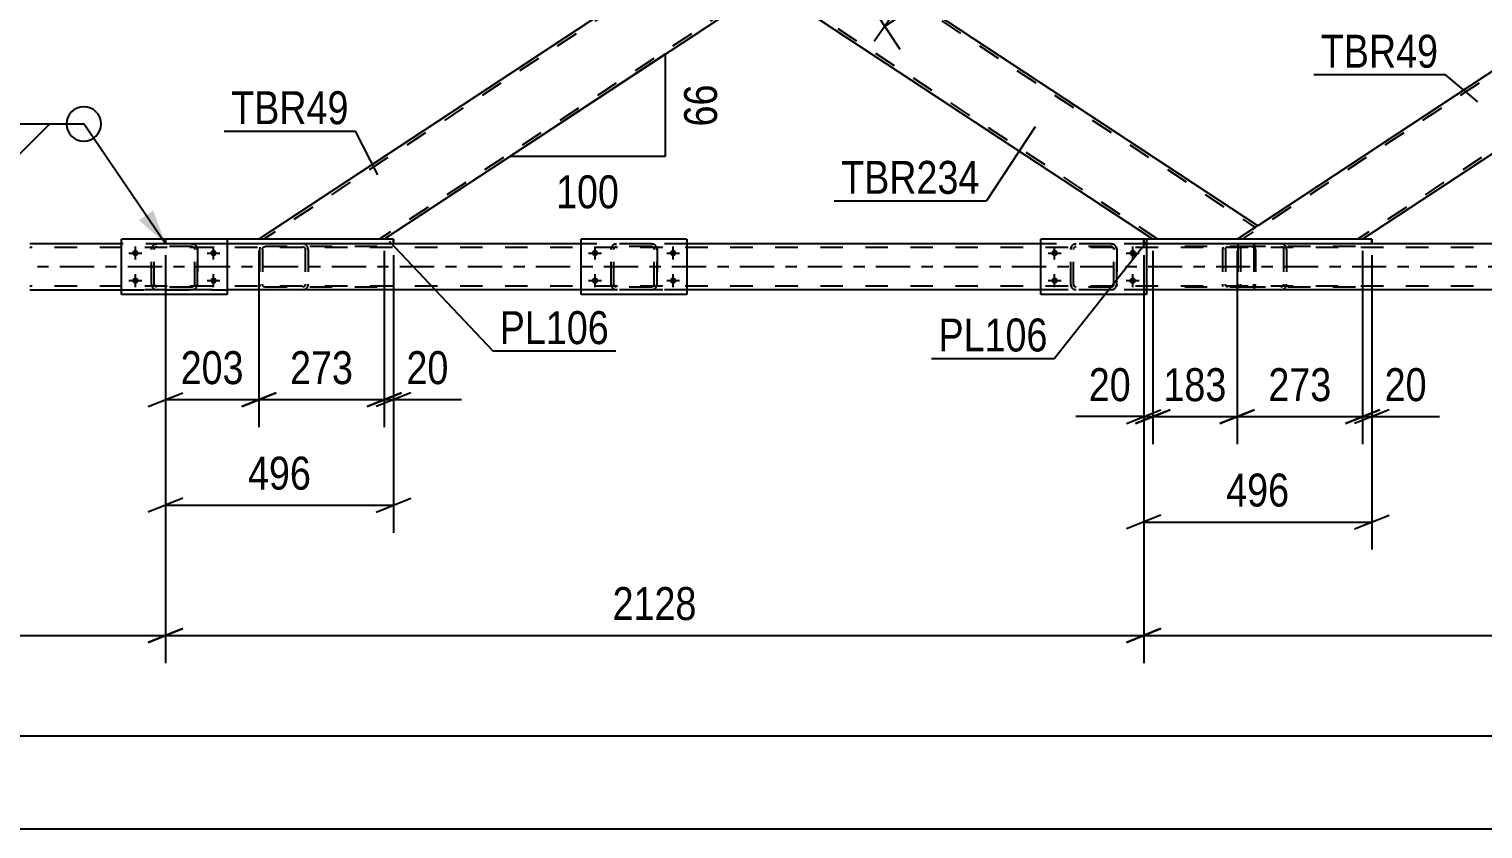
# Model space of a CAD drawing. Header units: millimetres. Extents: x -832 to 357, y -842 to -1.
# Drawn here: x -752.2 to -625.6, y -157.9 to -88.4 of the extents above; entities that cross this region are included whole.
import ezdxf

# ---------------------------------------------------------------- set-up
doc = ezdxf.new("R2010")
doc.units = ezdxf.units.MM
doc.linetypes.add('DXK_LINE_DOT2', pattern=[3.9198, 1.9599, -1.9599])
doc.linetypes.add('DXK_LINE_DOT3', pattern=[5.9187, 2.979, -0.9799, 0.9799, -0.9799])
doc.styles.add('Arial', font='ARIAL.TTF', dxfattribs={"height": 0.2})
doc.styles.add('Arial Narrow', font='ARIALN.TTF', dxfattribs={"height": 0.2})

# ---------------------------------------------------------------- blocks, each defined once
blk = doc.blocks.new('Part-570388851-11625 - 11607')
at = {"color": 7, "linetype": 'DXK_LINE_DOT2'}
for p, q in [((-570.31, -56.44), (-646.59, -106.64)), ((-560.26, -56.44), (-636.55, -106.64)), ((-559.83, -56.44), (-570.74, -56.44)), ((-559.83, -56.44), (-560.1, -56.62)), ((-602.67, -77.45), (-608.13, -81.04)), ((-597.21, -81.04), (-602.67, -84.63)), ((-647.03, -106.64), (-645.24, -105.46)), ((-636.11, -106.64), (-647.03, -106.64))]:
    blk.add_line(p, q, dxfattribs=at)
at = {"color": 2, "linetype": 'Continuous'}
for p, q in [((-570.74, -56.44), (-602.67, -77.45)), ((-560.1, -56.62), (-597.21, -81.04)), ((-608.13, -81.04), (-645.24, -105.46)), ((-602.67, -84.63), (-636.11, -106.64))]:
    blk.add_line(p, q, dxfattribs=at)
blk = doc.blocks.new('Bolt-570388851-11737 - 11607')
at = {"linetype": 'Continuous'}
for points in [[(-662.91, -107.56, -1), (-662.91, -108.12, -1)], [(-656.11, -107.56, -1), (-656.11, -108.12, -1)], [(-662.91, -109.96, -1), (-662.91, -110.52, -1)], [(-656.11, -109.96, -1), (-656.11, -110.52, -1)]]:
    blk.add_hatch(color=1, dxfattribs=at).paths.add_polyline_path(points)
at = {"color": 1, "linetype": 'Continuous'}
for p, q in [((-662.91, -108.4), (-662.91, -107.28)), ((-656.11, -108.4), (-656.11, -107.28)), ((-663.47, -107.84), (-662.35, -107.84)), ((-656.67, -107.84), (-655.55, -107.84)), ((-662.91, -110.8), (-662.91, -109.68)), ((-656.11, -110.8), (-656.11, -109.68)), ((-663.47, -110.24), (-662.35, -110.24)), ((-656.67, -110.24), (-655.55, -110.24))]:
    blk.add_line(p, q, dxfattribs=at)
blk = doc.blocks.new('Part-570388851-11609 - 11607')
at = {"color": 7, "linetype": 'DXK_LINE_DOT2'}
for p, q in [((-645.71, -107.04), (-653.37, -107.04)), ((-645.71, -107.28), (-653.37, -107.28)), ((-648.27, -107.39), (-648.3, -107.52)), ((-648.3, -107.52), (-648.3, -110.56)), ((-648.26, -107.34), (-648.27, -107.39)), ((-648.05, -107.52), (-648.03, -107.43)), ((-648.05, -107.52), (-648.05, -110.56)), ((-648.03, -107.43), (-647.98, -107.35)), ((-647.8, -107.04), (-647.99, -107.08)), ((-647.98, -107.35), (-647.89, -107.3)), ((-647.89, -107.3), (-647.8, -107.28)), ((-646.98, -107.04), (-646.98, -107.28)), ((-645.6, -107.08), (-645.71, -107.04)), ((-645.71, -107.28), (-645.66, -107.3)), ((-645.66, -107.3), (-645.61, -107.35)), ((-645.61, -107.35), (-645.58, -107.43)), ((-645.52, -107.18), (-645.6, -107.08)), ((-645.58, -107.43), (-645.57, -107.52)), ((-645.57, -107.52), (-645.57, -110.56)), ((-645.46, -107.34), (-645.52, -107.18)), ((-645.44, -107.52), (-645.46, -107.34)), ((-645.44, -107.52), (-645.44, -110.56)), ((-645.71, -110.8), (-653.37, -110.8)), ((-645.71, -111.04), (-653.37, -111.04)), ((-648.3, -110.56), (-648.29, -110.63)), ((-648.29, -110.63), (-648.26, -110.74)), ((-648.03, -110.65), (-648.05, -110.56)), ((-647.98, -110.73), (-648.03, -110.65)), ((-647.99, -111), (-647.8, -111.04)), ((-647.89, -110.78), (-647.98, -110.73)), ((-647.8, -110.8), (-647.89, -110.78)), ((-646.98, -111.04), (-646.98, -110.8)), ((-645.66, -110.78), (-645.71, -110.8)), ((-645.71, -111.04), (-645.6, -111)), ((-645.61, -110.73), (-645.66, -110.78)), ((-645.61, -110.73), (-645.6, -110.7)), ((-645.6, -110.7), (-645.58, -110.65)), ((-645.6, -111), (-645.52, -110.9)), ((-645.58, -110.65), (-645.57, -110.56)), ((-645.52, -110.9), (-645.46, -110.74)), ((-645.46, -110.74), (-645.44, -110.56))]:
    blk.add_line(p, q, dxfattribs=at)
blk = doc.blocks.new('Bolt-570388851-11741 - 11607')
at = {"linetype": 'Continuous'}
for points in [[(-742.91, -107.56, -1), (-742.91, -108.12, -1)], [(-736.11, -107.56, -1), (-736.11, -108.12, -1)], [(-742.91, -109.96, -1), (-742.91, -110.52, -1)], [(-736.11, -109.96, -1), (-736.11, -110.52, -1)]]:
    blk.add_hatch(color=1, dxfattribs=at).paths.add_polyline_path(points)
at = {"color": 1, "linetype": 'Continuous'}
for p, q in [((-742.91, -108.4), (-742.91, -107.28)), ((-736.11, -108.4), (-736.11, -107.28)), ((-743.47, -107.84), (-742.35, -107.84)), ((-736.67, -107.84), (-735.55, -107.84)), ((-742.91, -110.8), (-742.91, -109.68)), ((-736.11, -110.8), (-736.11, -109.68)), ((-743.47, -110.24), (-742.35, -110.24)), ((-736.67, -110.24), (-735.55, -110.24))]:
    blk.add_line(p, q, dxfattribs=at)
blk = doc.blocks.new('Bolt-570388851-11746 - 11607')
at = {"linetype": 'Continuous'}
for points in [[(-702.91, -107.56, -1), (-702.91, -108.12, -1)], [(-696.11, -107.56, -1), (-696.11, -108.12, -1)], [(-702.91, -109.96, -1), (-702.91, -110.52, -1)], [(-696.11, -109.96, -1), (-696.11, -110.52, -1)]]:
    blk.add_hatch(color=1, dxfattribs=at).paths.add_polyline_path(points)
at = {"color": 1, "linetype": 'Continuous'}
for p, q in [((-702.91, -108.4), (-702.91, -107.28)), ((-696.11, -108.4), (-696.11, -107.28)), ((-703.47, -107.84), (-702.35, -107.84)), ((-696.67, -107.84), (-695.55, -107.84)), ((-702.91, -110.8), (-702.91, -109.68)), ((-696.11, -110.8), (-696.11, -109.68)), ((-703.47, -110.24), (-702.35, -110.24)), ((-696.67, -110.24), (-695.55, -110.24))]:
    blk.add_line(p, q, dxfattribs=at)
blk = doc.blocks.new('Part-570388851-11815 - 11607')
at = {"color": 7, "linetype": 'DXK_LINE_DOT2'}
for p, q in [((-701.51, -107.52), (-701.47, -107.34)), ((-701.47, -107.34), (-701.51, -107.52)), ((-701.51, -110.56), (-701.51, -107.52)), ((-701.51, -107.52), (-701.51, -107.52)), ((-701.51, -110.56), (-701.51, -107.52)), ((-701.27, -107.52), (-701.25, -107.43)), ((-701.27, -107.52), (-701.25, -107.43)), ((-701.27, -110.56), (-701.27, -107.52)), ((-701.27, -107.52), (-701.27, -107.52)), ((-701.27, -110.56), (-701.27, -107.52)), ((-701.25, -107.43), (-701.2, -107.35)), ((-701.22, -107.08), (-701.03, -107.04)), ((-701.03, -107.04), (-701.22, -107.08)), ((-701.12, -107.3), (-701.2, -107.35)), ((-701.03, -107.28), (-701.12, -107.3)), ((-697.99, -107.04), (-701.03, -107.04)), ((-697.99, -107.28), (-701.03, -107.28)), ((-697.99, -107.04), (-697.81, -107.08)), ((-697.81, -107.08), (-697.99, -107.04)), ((-697.9, -107.3), (-697.99, -107.28)), ((-697.82, -107.35), (-697.9, -107.3)), ((-697.82, -107.35), (-697.77, -107.43)), ((-697.77, -107.43), (-697.82, -107.35)), ((-697.77, -107.43), (-697.75, -107.52)), ((-697.75, -107.52), (-697.77, -107.43)), ((-697.75, -110.56), (-697.75, -107.52)), ((-697.75, -107.52), (-697.75, -107.52)), ((-697.75, -110.56), (-697.75, -107.52)), ((-697.55, -107.34), (-697.51, -107.52)), ((-697.51, -107.52), (-697.55, -107.34)), ((-697.51, -110.56), (-697.51, -107.52)), ((-697.51, -107.52), (-697.51, -107.52)), ((-697.51, -107.52), (-697.51, -110.56)), ((-701.51, -110.56), (-701.51, -110.56)), ((-701.47, -110.74), (-701.51, -110.56)), ((-701.51, -110.56), (-701.47, -110.74)), ((-701.27, -110.56), (-701.27, -110.56)), ((-701.25, -110.65), (-701.27, -110.56)), ((-701.27, -110.56), (-701.25, -110.65)), ((-701.2, -110.73), (-701.25, -110.65)), ((-701.25, -110.65), (-701.2, -110.73)), ((-701.03, -111.04), (-701.22, -111)), ((-701.22, -111), (-701.03, -111.04)), ((-701.12, -110.78), (-701.2, -110.73)), ((-701.03, -110.8), (-701.12, -110.78)), ((-697.99, -110.8), (-701.03, -110.8)), ((-697.99, -111.04), (-701.03, -111.04)), ((-697.9, -110.78), (-697.99, -110.8)), ((-697.81, -111), (-697.99, -111.04)), ((-697.99, -111.04), (-697.81, -111)), ((-697.82, -110.73), (-697.9, -110.78)), ((-697.77, -110.65), (-697.82, -110.73)), ((-697.77, -110.65), (-697.75, -110.56)), ((-697.77, -110.65), (-697.75, -110.56)), ((-697.75, -110.56), (-697.75, -110.56)), ((-697.51, -110.56), (-697.55, -110.74)), ((-697.55, -110.74), (-697.51, -110.56)), ((-697.51, -110.56), (-697.51, -110.56))]:
    blk.add_line(p, q, dxfattribs=at)
at = {"color": 7, "linetype": 'DXK_LINE_DOT3'}
blk.add_line((-699.51, -109.04), (-699.51, -109.04), dxfattribs=at)
at = {"color": 7, "linetype": 'DXK_LINE_DOT2'}
for centre, start, end in [((-701.03, -107.52), 112.5, 157.5), ((-701.03, -107.52), 112.5, 157.5), ((-697.99, -107.52), 22.5, 67.5), ((-697.99, -107.52), 22.5, 67.5), ((-701.03, -110.56), 202.5, 247.5), ((-701.03, -110.56), 202.5, 247.5), ((-697.99, -110.56), 292.5, 337.5), ((-697.99, -110.56), 292.5, 337.5)]:
    blk.add_arc(centre, 0.48, start, end, dxfattribs=at)
blk = doc.blocks.new('Part-570388851-11798 - 11607')
at = {"color": 2, "linetype": 'Continuous'}
for p, q in [((-734.91, -106.64), (-744.11, -106.64)), ((-744.11, -111.44), (-744.11, -106.64)), ((-734.91, -106.64), (-734.91, -111.44)), ((-734.91, -111.44), (-744.11, -111.44))]:
    blk.add_line(p, q, dxfattribs=at)
blk = doc.blocks.new('Part-570388851-11799 - 11607')
at = {"color": 7, "linetype": 'DXK_LINE_DOT2'}
for p, q in [((-741.51, -107.52), (-741.47, -107.34)), ((-741.47, -107.34), (-741.51, -107.52)), ((-741.51, -110.56), (-741.51, -107.52)), ((-741.51, -107.52), (-741.51, -107.52)), ((-741.51, -110.56), (-741.51, -107.52)), ((-741.27, -107.52), (-741.25, -107.43)), ((-741.27, -107.52), (-741.25, -107.43)), ((-741.27, -110.56), (-741.27, -107.52)), ((-741.27, -107.52), (-741.27, -107.52)), ((-741.27, -110.56), (-741.27, -107.52)), ((-741.25, -107.43), (-741.2, -107.35)), ((-741.22, -107.08), (-741.03, -107.04)), ((-741.03, -107.04), (-741.22, -107.08)), ((-741.12, -107.3), (-741.2, -107.35)), ((-741.03, -107.28), (-741.12, -107.3)), ((-737.99, -107.04), (-741.03, -107.04)), ((-737.99, -107.28), (-741.03, -107.28)), ((-737.99, -107.04), (-737.81, -107.08)), ((-737.81, -107.08), (-737.99, -107.04)), ((-737.9, -107.3), (-737.99, -107.28)), ((-737.82, -107.35), (-737.9, -107.3)), ((-737.82, -107.35), (-737.77, -107.43)), ((-737.77, -107.43), (-737.82, -107.35)), ((-737.77, -107.43), (-737.75, -107.52)), ((-737.75, -107.52), (-737.77, -107.43)), ((-737.75, -110.56), (-737.75, -107.52)), ((-737.75, -107.52), (-737.75, -107.52)), ((-737.75, -110.56), (-737.75, -107.52)), ((-737.55, -107.34), (-737.51, -107.52)), ((-737.51, -107.52), (-737.55, -107.34)), ((-737.51, -110.56), (-737.51, -107.52)), ((-737.51, -107.52), (-737.51, -107.52)), ((-737.51, -107.52), (-737.51, -110.56)), ((-741.51, -110.56), (-741.51, -110.56)), ((-741.47, -110.74), (-741.51, -110.56)), ((-741.51, -110.56), (-741.47, -110.74)), ((-741.27, -110.56), (-741.27, -110.56)), ((-741.25, -110.65), (-741.27, -110.56)), ((-741.27, -110.56), (-741.25, -110.65)), ((-741.2, -110.73), (-741.25, -110.65)), ((-741.25, -110.65), (-741.2, -110.73)), ((-741.03, -111.04), (-741.22, -111)), ((-741.22, -111), (-741.03, -111.04)), ((-741.12, -110.78), (-741.2, -110.73)), ((-741.03, -110.8), (-741.12, -110.78)), ((-737.99, -110.8), (-741.03, -110.8)), ((-737.99, -111.04), (-741.03, -111.04)), ((-737.9, -110.78), (-737.99, -110.8)), ((-737.81, -111), (-737.99, -111.04)), ((-737.99, -111.04), (-737.81, -111)), ((-737.82, -110.73), (-737.9, -110.78)), ((-737.77, -110.65), (-737.82, -110.73)), ((-737.77, -110.65), (-737.75, -110.56)), ((-737.77, -110.65), (-737.75, -110.56)), ((-737.75, -110.56), (-737.75, -110.56)), ((-737.51, -110.56), (-737.55, -110.74)), ((-737.55, -110.74), (-737.51, -110.56)), ((-737.51, -110.56), (-737.51, -110.56))]:
    blk.add_line(p, q, dxfattribs=at)
at = {"color": 7, "linetype": 'DXK_LINE_DOT3'}
blk.add_line((-739.51, -109.04), (-739.51, -109.04), dxfattribs=at)
at = {"color": 7, "linetype": 'DXK_LINE_DOT2'}
for centre, start, end in [((-741.03, -107.52), 112.5, 157.5), ((-741.03, -107.52), 112.5, 157.5), ((-737.99, -107.52), 22.5, 67.5), ((-737.99, -107.52), 22.5, 67.5), ((-741.03, -110.56), 202.5, 247.5), ((-741.03, -110.56), 202.5, 247.5), ((-737.99, -110.56), 292.5, 337.5), ((-737.99, -110.56), 292.5, 337.5)]:
    blk.add_arc(centre, 0.48, start, end, dxfattribs=at)
blk = doc.blocks.new('Part-570388851-11814 - 11607')
at = {"color": 2, "linetype": 'Continuous'}
for p, q in [((-694.91, -106.64), (-704.11, -106.64)), ((-704.11, -111.44), (-704.11, -106.64)), ((-694.91, -106.64), (-694.91, -111.44)), ((-694.91, -111.44), (-704.11, -111.44))]:
    blk.add_line(p, q, dxfattribs=at)
blk = doc.blocks.new('Part-570388851-11817 - 11607')
at = {"color": 2, "linetype": 'Continuous'}
for p, q in [((-654.91, -106.64), (-664.11, -106.64)), ((-664.11, -111.44), (-664.11, -106.64)), ((-654.91, -106.64), (-654.91, -111.44)), ((-654.91, -111.44), (-664.11, -111.44))]:
    blk.add_line(p, q, dxfattribs=at)
blk = doc.blocks.new('Part-570388851-11836 - 11607')
at = {"color": 7, "linetype": 'DXK_LINE_DOT2'}
for p, q in [((-661.51, -107.52), (-661.47, -107.34)), ((-661.47, -107.34), (-661.51, -107.52)), ((-661.51, -110.56), (-661.51, -107.52)), ((-661.51, -107.52), (-661.51, -107.52)), ((-661.51, -110.56), (-661.51, -107.52)), ((-661.27, -107.52), (-661.25, -107.43)), ((-661.27, -107.52), (-661.25, -107.43)), ((-661.27, -110.56), (-661.27, -107.52)), ((-661.27, -107.52), (-661.27, -107.52)), ((-661.27, -110.56), (-661.27, -107.52)), ((-661.25, -107.43), (-661.2, -107.35)), ((-661.22, -107.08), (-661.03, -107.04)), ((-661.03, -107.04), (-661.22, -107.08)), ((-661.12, -107.3), (-661.2, -107.35)), ((-661.03, -107.28), (-661.12, -107.3)), ((-657.99, -107.04), (-661.03, -107.04)), ((-657.99, -107.28), (-661.03, -107.28)), ((-657.99, -107.04), (-657.81, -107.08)), ((-657.81, -107.08), (-657.99, -107.04)), ((-657.9, -107.3), (-657.99, -107.28)), ((-657.82, -107.35), (-657.9, -107.3)), ((-657.82, -107.35), (-657.77, -107.43)), ((-657.77, -107.43), (-657.82, -107.35)), ((-657.77, -107.43), (-657.75, -107.52)), ((-657.75, -107.52), (-657.77, -107.43)), ((-657.75, -110.56), (-657.75, -107.52)), ((-657.75, -107.52), (-657.75, -107.52)), ((-657.75, -110.56), (-657.75, -107.52)), ((-657.55, -107.34), (-657.51, -107.52)), ((-657.51, -107.52), (-657.55, -107.34)), ((-657.51, -110.56), (-657.51, -107.52)), ((-657.51, -107.52), (-657.51, -107.52)), ((-657.51, -107.52), (-657.51, -110.56)), ((-661.51, -110.56), (-661.51, -110.56)), ((-661.47, -110.74), (-661.51, -110.56)), ((-661.51, -110.56), (-661.47, -110.74)), ((-661.27, -110.56), (-661.27, -110.56)), ((-661.25, -110.65), (-661.27, -110.56)), ((-661.27, -110.56), (-661.25, -110.65)), ((-661.2, -110.73), (-661.25, -110.65)), ((-661.25, -110.65), (-661.2, -110.73)), ((-661.03, -111.04), (-661.22, -111)), ((-661.22, -111), (-661.03, -111.04)), ((-661.12, -110.78), (-661.2, -110.73)), ((-661.03, -110.8), (-661.12, -110.78)), ((-657.99, -110.8), (-661.03, -110.8)), ((-657.99, -111.04), (-661.03, -111.04)), ((-657.9, -110.78), (-657.99, -110.8)), ((-657.81, -111), (-657.99, -111.04)), ((-657.99, -111.04), (-657.81, -111)), ((-657.82, -110.73), (-657.9, -110.78)), ((-657.77, -110.65), (-657.82, -110.73)), ((-657.77, -110.65), (-657.75, -110.56)), ((-657.77, -110.65), (-657.75, -110.56)), ((-657.75, -110.56), (-657.75, -110.56)), ((-657.51, -110.56), (-657.55, -110.74)), ((-657.55, -110.74), (-657.51, -110.56)), ((-657.51, -110.56), (-657.51, -110.56))]:
    blk.add_line(p, q, dxfattribs=at)
at = {"color": 7, "linetype": 'DXK_LINE_DOT3'}
blk.add_line((-659.51, -109.04), (-659.51, -109.04), dxfattribs=at)
at = {"color": 7, "linetype": 'DXK_LINE_DOT2'}
for centre, start, end in [((-661.03, -107.52), 112.5, 157.5), ((-661.03, -107.52), 112.5, 157.5), ((-657.99, -107.52), 22.5, 67.5), ((-657.99, -107.52), 22.5, 67.5), ((-661.03, -110.56), 202.5, 247.5), ((-661.03, -110.56), 202.5, 247.5), ((-657.99, -110.56), 292.5, 337.5), ((-657.99, -110.56), 292.5, 337.5)]:
    blk.add_arc(centre, 0.48, start, end, dxfattribs=at)
blk = doc.blocks.new('Part-570388851-12044 - 11607')
at = {"color": 7, "linetype": 'DXK_LINE_DOT2'}
for p, q in [((-740.29, -107.04), (-740.29, -106.64)), ((-740.29, -106.64), (-740.29, -106.64)), ((-740.29, -106.64), (-740.29, -107.04)), ((-734.91, -106.64), (-740.29, -106.64)), ((-740.29, -107.04), (-740.29, -107.04)), ((-734.91, -107.04), (-740.29, -107.04)), ((-720.45, -106.64), (-720.45, -106.64)), ((-720.45, -106.64), (-720.45, -107.04)), ((-720.45, -107.04), (-720.45, -107.04))]:
    blk.add_line(p, q, dxfattribs=at)
at = {"color": 2, "linetype": 'Continuous'}
for p, q in [((-720.45, -106.64), (-734.91, -106.64)), ((-720.45, -107.04), (-734.91, -107.04)), ((-720.45, -107.04), (-720.45, -106.64))]:
    blk.add_line(p, q, dxfattribs=at)
blk = doc.blocks.new('Part-570388851-11920 - 11607')
at = {"color": 2, "linetype": 'Continuous'}
for p, q in [((-682.35, -81.04), (-687.8, -84.63)), ((-645.24, -105.46), (-682.35, -81.04)), ((-654.36, -106.64), (-687.8, -84.63)), ((-645.27, -105.48), (-647.03, -106.64)), ((-645.24, -105.46), (-645.27, -105.48))]:
    blk.add_line(p, q, dxfattribs=at)
at = {"color": 7, "linetype": 'DXK_LINE_DOT2'}
for p, q in [((-682.56, -81.19), (-645.45, -105.61)), ((-687.58, -84.49), (-687.57, -84.48)), ((-653.92, -106.64), (-687.58, -84.49)), ((-645.45, -105.61), (-645.67, -105.75)), ((-645.24, -105.46), (-645.24, -105.46)), ((-647.03, -106.64), (-654.36, -106.64))]:
    blk.add_line(p, q, dxfattribs=at)
blk = doc.blocks.new('Part-570388851-11925 - 11607')
at = {"color": 7, "linetype": 'DXK_LINE_DOT2'}
for p, q in [((-655.44, -56.44), (-731.73, -106.64)), ((-645.4, -56.44), (-721.68, -106.64)), ((-644.96, -56.44), (-655.88, -56.44)), ((-644.96, -56.44), (-645.24, -56.62)), ((-687.8, -77.45), (-693.26, -81.04)), ((-682.35, -81.04), (-687.8, -84.63)), ((-721.25, -106.64), (-732.16, -106.64))]:
    blk.add_line(p, q, dxfattribs=at)
at = {"color": 2, "linetype": 'Continuous'}
for p, q in [((-655.88, -56.44), (-687.8, -77.45)), ((-645.24, -56.62), (-682.35, -81.04)), ((-693.26, -81.04), (-732.16, -106.64)), ((-687.8, -84.63), (-721.25, -106.64))]:
    blk.add_line(p, q, dxfattribs=at)
blk = doc.blocks.new('Part-570388851-11982 - 11607')
at = {"color": 7, "linetype": 'DXK_LINE_DOT2'}
for p, q in [((-646.95, -107.39), (-646.98, -107.52)), ((-646.98, -107.52), (-646.98, -110.56)), ((-646.94, -107.34), (-646.95, -107.39)), ((-646.73, -107.52), (-646.71, -107.43)), ((-646.73, -107.52), (-646.73, -110.56)), ((-646.71, -107.43), (-646.65, -107.35)), ((-646.47, -107.04), (-646.67, -107.08)), ((-646.65, -107.35), (-646.57, -107.3)), ((-646.57, -107.3), (-646.47, -107.28)), ((-636.73, -107.04), (-646.47, -107.04)), ((-636.73, -107.28), (-646.47, -107.28)), ((-643.04, -107.08), (-643.24, -107.04)), ((-643.24, -107.28), (-643.14, -107.3)), ((-643.14, -107.3), (-643.06, -107.35)), ((-643.06, -107.35), (-643, -107.43)), ((-643, -107.43), (-642.98, -107.52)), ((-642.98, -107.52), (-642.98, -110.56)), ((-642.76, -107.39), (-642.77, -107.34)), ((-642.73, -107.52), (-642.76, -107.39)), ((-642.73, -107.52), (-642.73, -110.56)), ((-646.98, -110.56), (-646.97, -110.63)), ((-646.97, -110.63), (-646.94, -110.74)), ((-646.71, -110.65), (-646.73, -110.56)), ((-646.65, -110.73), (-646.71, -110.65)), ((-646.67, -111), (-646.47, -111.04)), ((-646.57, -110.78), (-646.65, -110.73)), ((-646.47, -110.8), (-646.57, -110.78)), ((-636.73, -110.8), (-646.47, -110.8)), ((-636.73, -111.04), (-646.47, -111.04)), ((-643.14, -110.78), (-643.24, -110.8)), ((-643.24, -111.04), (-643.04, -111)), ((-643.06, -110.73), (-643.14, -110.78)), ((-643, -110.65), (-643.06, -110.73)), ((-642.98, -110.56), (-643, -110.65)), ((-642.77, -110.74), (-642.74, -110.63)), ((-642.74, -110.63), (-642.73, -110.56))]:
    blk.add_line(p, q, dxfattribs=at)
for centre, start, end in [((-643.22, -107.54), 24.32, 69.2417), ((-643.22, -110.54), 290.7583, 335.68)]:
    blk.add_arc(centre, 0.496, start, end, dxfattribs=at)
blk = doc.blocks.new('Part-570388851-11983 - 11607')
at = {"color": 7, "linetype": 'DXK_LINE_DOT2'}
for p, q in [((-732.09, -107.39), (-732.12, -107.52)), ((-732.12, -107.52), (-732.12, -110.56)), ((-732.08, -107.34), (-732.09, -107.39)), ((-731.86, -107.52), (-731.84, -107.43)), ((-731.86, -107.52), (-731.86, -110.56)), ((-731.84, -107.43), (-731.79, -107.35)), ((-731.61, -107.04), (-731.8, -107.08)), ((-731.79, -107.35), (-731.7, -107.3)), ((-731.7, -107.3), (-731.61, -107.28)), ((-721.86, -107.04), (-731.61, -107.04)), ((-721.86, -107.28), (-731.61, -107.28)), ((-728.18, -107.08), (-728.37, -107.04)), ((-728.37, -107.28), (-728.27, -107.3)), ((-728.27, -107.3), (-728.19, -107.35)), ((-728.19, -107.35), (-728.14, -107.43)), ((-728.14, -107.43), (-728.12, -107.52)), ((-728.12, -107.52), (-728.12, -110.56)), ((-727.89, -107.39), (-727.9, -107.34)), ((-727.86, -107.52), (-727.89, -107.39)), ((-727.86, -107.52), (-727.86, -110.56)), ((-732.12, -110.56), (-732.1, -110.63)), ((-732.1, -110.63), (-732.08, -110.74)), ((-731.84, -110.65), (-731.86, -110.56)), ((-731.79, -110.73), (-731.84, -110.65)), ((-731.8, -111), (-731.61, -111.04)), ((-731.7, -110.78), (-731.79, -110.73)), ((-731.61, -110.8), (-731.7, -110.78)), ((-721.86, -110.8), (-731.61, -110.8)), ((-721.86, -111.04), (-731.61, -111.04)), ((-728.27, -110.78), (-728.37, -110.8)), ((-728.37, -111.04), (-728.18, -111)), ((-728.19, -110.73), (-728.27, -110.78)), ((-728.14, -110.65), (-728.19, -110.73)), ((-728.12, -110.56), (-728.14, -110.65)), ((-727.9, -110.74), (-727.88, -110.63)), ((-727.88, -110.63), (-727.86, -110.56))]:
    blk.add_line(p, q, dxfattribs=at)
for centre, start, end in [((-728.35, -107.54), 24.32, 69.2417), ((-728.35, -110.54), 290.7583, 335.68)]:
    blk.add_arc(centre, 0.496, start, end, dxfattribs=at)
blk = doc.blocks.new('Part-570388851-12063 - 11607')
at = {"color": 7, "linetype": 'DXK_LINE_DOT2'}
for p, q in [((-655.16, -107.04), (-655.16, -106.64)), ((-655.16, -106.64), (-655.16, -106.64)), ((-655.16, -106.64), (-655.16, -107.04)), ((-654.91, -106.64), (-655.16, -106.64)), ((-655.16, -107.04), (-655.16, -107.04)), ((-654.91, -107.04), (-655.16, -107.04)), ((-635.31, -106.64), (-635.31, -106.64)), ((-635.31, -106.64), (-635.31, -107.04)), ((-635.31, -107.04), (-635.31, -107.04))]:
    blk.add_line(p, q, dxfattribs=at)
at = {"color": 2, "linetype": 'Continuous'}
for p, q in [((-635.31, -106.64), (-654.91, -106.64)), ((-635.31, -107.04), (-654.91, -107.04)), ((-635.31, -107.04), (-635.31, -106.64))]:
    blk.add_line(p, q, dxfattribs=at)
blk = doc.blocks.new('Part-570388851-12150 - 11607')
at = {"color": 2, "linetype": 'Continuous'}
for p, q in [((-744.11, -107.04), (-752.11, -107.04)), ((-704.11, -107.04), (-720.45, -107.04)), ((-664.11, -107.04), (-694.91, -107.04)), ((-624.11, -107.04), (-635.31, -107.04)), ((-752.11, -111.04), (-744.11, -111.04)), ((-704.11, -111.04), (-734.91, -111.04)), ((-664.11, -111.04), (-694.91, -111.04)), ((-624.11, -111.04), (-654.91, -111.04))]:
    blk.add_line(p, q, dxfattribs=at)
at = {"color": 7, "linetype": 'DXK_LINE_DOT2'}
for p, q in [((-77.69, -107.36), (-752.11, -107.36)), ((-720.45, -107.04), (-744.11, -107.04)), ((-694.91, -107.04), (-704.11, -107.04)), ((-635.31, -107.04), (-664.11, -107.04)), ((-77.69, -110.72), (-752.11, -110.72)), ((-77.69, -111.04), (-744.11, -111.04)), ((-744.11, -111.04), (-734.91, -111.04)), ((-694.91, -111.04), (-704.11, -111.04)), ((-654.91, -111.04), (-664.11, -111.04))]:
    blk.add_line(p, q, dxfattribs=at)
at = {"color": 7, "linetype": 'DXK_LINE_DOT3'}
blk.add_line((-77.69, -109.04), (-752.11, -109.04), dxfattribs=at)
blk = doc.blocks.new('StraightDimension-570388851-12698 - 11607')
at = {"color": 7, "linetype": 'Continuous'}
for p, q in [((-655.16, -108.04), (-655.16, -124.47)), ((-654.36, -107.64), (-654.36, -124.47)), ((-655.16, -122.07), (-661.06, -122.07)), ((-655.16, -122.07), (-661.06, -122.07)), ((-656.66, -122.67), (-653.66, -121.47)), ((-652.86, -121.47), (-655.86, -122.67)), ((-655.16, -122.07), (-654.36, -122.07))]:
    blk.add_line(p, q, dxfattribs=at)
at = {"color": 0}
blk.add_wipeout([(-655.68, -121.32), (-655.68, -117.12), (-660.54, -117.12), (-660.54, -121.32)], dxfattribs=at)
at = {"color": 3, "style": 'Arial Narrow'}
blk.add_text('20', height=2.863, dxfattribs=at).set_placement((-659.94, -120.72))
blk = doc.blocks.new('StraightDimension-570388851-12690 - 11607')
at = {"color": 7, "linetype": 'Continuous'}
for p, q in [((-654.36, -107.64), (-654.36, -124.47)), ((-647.03, -107.64), (-647.03, -124.47)), ((-655.86, -122.67), (-652.86, -121.47)), ((-654.36, -122.07), (-647.03, -122.07)), ((-645.53, -121.47), (-648.53, -122.67))]:
    blk.add_line(p, q, dxfattribs=at)
at = {"color": 0}
blk.add_wipeout([(-647.35, -121.32), (-647.35, -117.12), (-654.04, -117.12), (-654.04, -121.32)], dxfattribs=at)
at = {"color": 3, "style": 'Arial Narrow'}
blk.add_text('183', height=2.863, dxfattribs=at).set_placement((-653.44, -120.72))
blk = doc.blocks.new('StraightDimension-570388851-12935 - 11607')
at = {"color": 7, "linetype": 'Continuous'}
for p, q in [((-740.29, -108.04), (-740.29, -143.51)), ((-655.16, -108.04), (-655.16, -143.51)), ((-738.79, -140.51), (-741.79, -141.71)), ((-740.29, -141.11), (-655.16, -141.11)), ((-656.66, -141.71), (-653.66, -140.51))]:
    blk.add_line(p, q, dxfattribs=at)
at = {"color": 0}
blk.add_wipeout([(-693.47, -140.36), (-693.47, -136.16), (-701.98, -136.16), (-701.98, -140.36)], dxfattribs=at)
at = {"color": 3, "style": 'Arial Narrow'}
blk.add_text('2128', height=2.863, dxfattribs=at).set_placement((-701.38, -139.76))
blk = doc.blocks.new('StraightDimension-570388851-12925 - 11607')
at = {"color": 7, "linetype": 'Continuous'}
for p, q in [((-655.16, -108.04), (-655.16, -143.51)), ((-570.02, -108.04), (-570.02, -143.51)), ((-653.66, -140.51), (-656.66, -141.71)), ((-655.16, -141.11), (-570.02, -141.11)), ((-571.52, -141.71), (-568.52, -140.51))]:
    blk.add_line(p, q, dxfattribs=at)
at = {"color": 0}
blk.add_wipeout([(-608.33, -140.36), (-608.33, -136.16), (-616.85, -136.16), (-616.85, -140.36)], dxfattribs=at)
at = {"color": 3, "style": 'Arial Narrow'}
blk.add_text('2128', height=2.863, dxfattribs=at).set_placement((-616.25, -139.76))
blk = doc.blocks.new('StraightDimension-570388851-12860 - 11607')
at = {"color": 7, "linetype": 'Continuous'}
for p, q in [((-732.16, -107.64), (-732.16, -122.99)), ((-721.25, -107.64), (-721.25, -122.99)), ((-733.66, -121.19), (-730.66, -119.99)), ((-719.75, -119.99), (-722.75, -121.19)), ((-732.16, -120.59), (-721.25, -120.59))]:
    blk.add_line(p, q, dxfattribs=at)
at = {"color": 0}
blk.add_wipeout([(-723.36, -119.84), (-723.36, -115.64), (-730.05, -115.64), (-730.05, -119.84)], dxfattribs=at)
at = {"color": 3, "style": 'Arial Narrow'}
blk.add_text('273', height=2.863, dxfattribs=at).set_placement((-729.45, -119.24))
blk = doc.blocks.new('AngleDimension-570388851-25253 - 11607')
at = {"color": 7, "linetype": 'Continuous'}
for p, q in [((-696.79, -90.54), (-710.32, -99.45)), ((-696.79, -90.54), (-696.79, -99.45)), ((-707.13, -97.35), (-710.32, -99.45)), ((-696.79, -99.45), (-710.32, -99.45))]:
    blk.add_line(p, q, dxfattribs=at)
at = {"color": 0}
for points in [[(-691.69, -92.57), (-695.89, -92.57), (-695.89, -97.43), (-691.69, -97.43)], [(-700.21, -104.55), (-700.21, -100.35), (-706.9, -100.35), (-706.9, -104.55)]]:
    blk.add_wipeout(points, dxfattribs=at)
at = {"color": 3, "style": 'Arial Narrow'}
blk.add_text('66', height=2.863, rotation=90.0002, dxfattribs=at).set_placement((-692.29, -96.83))
blk.add_text('100', height=2.863, dxfattribs=at).set_placement((-706.3, -103.95))
blk = doc.blocks.new('StraightDimension-570388851-12945 - 11607')
at = {"color": 7, "linetype": 'Continuous'}
for p, q in [((-740.29, -108.04), (-740.29, -143.51)), ((-791.54, -116.54), (-791.54, -143.51)), ((-790.04, -140.51), (-793.04, -141.71)), ((-791.54, -141.11), (-740.29, -141.11)), ((-741.79, -141.71), (-738.79, -140.51))]:
    blk.add_line(p, q, dxfattribs=at)
at = {"color": 0}
blk.add_wipeout([(-761.66, -140.36), (-761.66, -136.16), (-770.17, -136.16), (-770.17, -140.36)], dxfattribs=at)
at = {"color": 3, "style": 'Arial Narrow'}
blk.add_text('1369', height=2.863, dxfattribs=at).set_placement((-769.57, -139.76))
blk = doc.blocks.new('StraightDimension-570388851-12674 - 11607')
at = {"color": 7, "linetype": 'Continuous'}
for p, q in [((-636.11, -107.64), (-636.11, -124.47)), ((-635.31, -108.04), (-635.31, -124.47)), ((-637.61, -122.67), (-634.61, -121.47)), ((-633.81, -121.47), (-636.81, -122.67)), ((-636.11, -122.07), (-635.31, -122.07)), ((-635.31, -122.07), (-629.41, -122.07)), ((-635.31, -122.07), (-629.41, -122.07))]:
    blk.add_line(p, q, dxfattribs=at)
at = {"color": 0}
blk.add_wipeout([(-629.93, -121.32), (-629.93, -117.12), (-634.79, -117.12), (-634.79, -121.32)], dxfattribs=at)
at = {"color": 3, "style": 'Arial Narrow'}
blk.add_text('20', height=2.863, dxfattribs=at).set_placement((-634.19, -120.72))
blk = doc.blocks.new('StraightDimension-570388851-12682 - 11607')
at = {"color": 7, "linetype": 'Continuous'}
for p, q in [((-647.03, -107.64), (-647.03, -124.47)), ((-636.11, -107.64), (-636.11, -124.47)), ((-648.53, -122.67), (-645.53, -121.47)), ((-647.03, -122.07), (-636.11, -122.07)), ((-634.61, -121.47), (-637.61, -122.67))]:
    blk.add_line(p, q, dxfattribs=at)
at = {"color": 0}
blk.add_wipeout([(-638.23, -121.32), (-638.23, -117.12), (-644.91, -117.12), (-644.91, -121.32)], dxfattribs=at)
at = {"color": 3, "style": 'Arial Narrow'}
blk.add_text('273', height=2.863, dxfattribs=at).set_placement((-644.31, -120.72))
blk = doc.blocks.new('StraightDimension-570388851-12707 - 11607')
at = {"color": 7, "linetype": 'Continuous'}
for p, q in [((-655.16, -108.04), (-655.16, -133.64)), ((-635.31, -108.04), (-635.31, -133.64)), ((-653.66, -130.64), (-656.66, -131.84)), ((-655.16, -131.24), (-635.31, -131.24)), ((-636.81, -131.84), (-633.81, -130.64))]:
    blk.add_line(p, q, dxfattribs=at)
at = {"color": 0}
blk.add_wipeout([(-641.89, -130.49), (-641.89, -126.29), (-648.58, -126.29), (-648.58, -130.49)], dxfattribs=at)
at = {"color": 3, "style": 'Arial Narrow'}
blk.add_text('496', height=2.863, dxfattribs=at).set_placement((-647.98, -129.89))
blk = doc.blocks.new('StraightDimension-570388851-12753 - 11607')
at = {"color": 7, "linetype": 'Continuous'}
for p, q in [((-644.41, -57.28), (-638.99, -65.51)), ((-641.24, -64.83), (-639.39, -62.18)), ((-677.7, -88.11), (-640.31, -63.51)), ((-681.8, -81.88), (-676.38, -90.11)), ((-676.77, -86.78), (-678.62, -89.43))]:
    blk.add_line(p, q, dxfattribs=at)
at = {"color": 0}
blk.add_wipeout([(-655.86, -72.84), (-658.17, -69.33), (-665.28, -74.01), (-662.97, -77.52)], dxfattribs=at)
at = {"color": 3, "style": 'Arial Narrow'}
blk.add_text('1119', height=2.863, rotation=33.3461, dxfattribs=at).set_placement((-662.8, -76.69))
blk = doc.blocks.new('StraightDimension-570388851-12839 - 11607')
at = {"color": 7, "linetype": 'Continuous'}
for p, q in [((-740.29, -108.04), (-740.29, -132.17)), ((-720.45, -108.04), (-720.45, -132.17)), ((-738.79, -129.17), (-741.79, -130.37)), ((-740.29, -129.77), (-720.45, -129.77)), ((-721.95, -130.37), (-718.95, -129.17))]:
    blk.add_line(p, q, dxfattribs=at)
at = {"color": 0}
blk.add_wipeout([(-727.03, -129.02), (-727.03, -124.82), (-733.71, -124.82), (-733.71, -129.02)], dxfattribs=at)
at = {"color": 3, "style": 'Arial Narrow'}
blk.add_text('496', height=2.863, dxfattribs=at).set_placement((-733.11, -128.42))
blk = doc.blocks.new('StraightDimension-570388851-12850 - 11607')
at = {"color": 7, "linetype": 'Continuous'}
for p, q in [((-740.29, -108.04), (-740.29, -122.99)), ((-732.16, -107.64), (-732.16, -122.99)), ((-741.79, -121.19), (-738.79, -119.99)), ((-730.66, -119.99), (-733.66, -121.19)), ((-740.29, -120.59), (-732.16, -120.59))]:
    blk.add_line(p, q, dxfattribs=at)
at = {"color": 0}
blk.add_wipeout([(-732.89, -119.84), (-732.89, -115.64), (-739.57, -115.64), (-739.57, -119.84)], dxfattribs=at)
at = {"color": 3, "style": 'Arial Narrow'}
blk.add_text('203', height=2.863, dxfattribs=at).set_placement((-738.97, -119.24))
blk = doc.blocks.new('StraightDimension-570388851-12868 - 11607')
at = {"color": 7, "linetype": 'Continuous'}
for p, q in [((-721.25, -107.64), (-721.25, -122.99)), ((-720.45, -108.04), (-720.45, -122.99)), ((-722.75, -121.19), (-719.75, -119.99)), ((-718.95, -119.99), (-721.95, -121.19)), ((-721.25, -120.59), (-720.45, -120.59)), ((-720.45, -120.59), (-714.54, -120.59)), ((-720.45, -120.59), (-714.54, -120.59))]:
    blk.add_line(p, q, dxfattribs=at)
at = {"color": 0}
blk.add_wipeout([(-715.07, -119.84), (-715.07, -115.64), (-719.92, -115.64), (-719.92, -119.84)], dxfattribs=at)
at = {"color": 3, "style": 'Arial Narrow'}
blk.add_text('20', height=2.863, dxfattribs=at).set_placement((-719.32, -119.24))
blk = doc.blocks.new('StraightDimension-570388851-12956 - 11607')
at = {"color": 7, "linetype": 'Continuous'}
blk.add_line((-792.18, -157.93), (-77.05, -157.93), dxfattribs=at)
blk = doc.blocks.new('StraightDimension-570388851-13010 - 11607')
at = {"color": 7, "linetype": 'Continuous'}
blk.add_line((-791.54, -149.83), (-77.69, -149.83), dxfattribs=at)
blk = doc.blocks.new('Mark-570388851-11621 - 11607')
at = {"color": 0}
blk.add_wipeout([(-629.52, -91.72), (-629.52, -88.72), (-639.75, -88.72), (-639.75, -91.72)], dxfattribs=at)
blk.add_wipeout([(-629.52, -91.72), (-629.52, -88.72), (-639.75, -88.72), (-639.75, -91.72)], dxfattribs=at)
at = {"color": 30, "linetype": 'Continuous'}
for p in [(-640.35, -92.32), (-626.09, -94.7)]:
    blk.add_line(p, (-628.92, -92.32), dxfattribs=at)
at = {"color": 3, "style": 'Arial Narrow'}
blk.add_text('TBR49', height=2.863, dxfattribs=at).set_placement((-639.75, -91.72))
blk = doc.blocks.new('Mark-570388851-11916 - 11607')
at = {"color": 0}
blk.add_wipeout([(-669.43, -102.69), (-669.43, -99.69), (-681.49, -99.69), (-681.49, -102.69)], dxfattribs=at)
blk.add_wipeout([(-669.43, -102.69), (-669.43, -99.69), (-681.49, -99.69), (-681.49, -102.69)], dxfattribs=at)
at = {"color": 30, "linetype": 'Continuous'}
for p in [(-664.59, -96.85), (-682.09, -103.29)]:
    blk.add_line(p, (-668.83, -103.29), dxfattribs=at)
at = {"color": 3, "style": 'Arial Narrow'}
blk.add_text('TBR234', height=2.863, dxfattribs=at).set_placement((-681.49, -102.69))
blk = doc.blocks.new('Mark-570388851-11921 - 11607')
at = {"color": 0}
blk.add_wipeout([(-724.34, -96.63), (-724.34, -93.63), (-734.57, -93.63), (-734.57, -96.63)], dxfattribs=at)
blk.add_wipeout([(-724.34, -96.63), (-724.34, -93.63), (-734.57, -93.63), (-734.57, -96.63)], dxfattribs=at)
at = {"color": 30, "linetype": 'Continuous'}
for p in [(-735.17, -97.23), (-721.81, -101.05)]:
    blk.add_line(p, (-723.74, -97.23), dxfattribs=at)
at = {"color": 3, "style": 'Arial Narrow'}
blk.add_text('TBR49', height=2.863, dxfattribs=at).set_placement((-734.57, -96.63))
blk = doc.blocks.new('Mark-570388851-12040 - 11607')
at = {"color": 0}
blk.add_wipeout([(-701.7, -115.76), (-701.7, -112.76), (-711.2, -112.76), (-711.2, -115.76)], dxfattribs=at)
blk.add_wipeout([(-701.7, -115.76), (-701.7, -112.76), (-711.2, -112.76), (-711.2, -115.76)], dxfattribs=at)
at = {"color": 30, "linetype": 'Continuous'}
for p, q in [((-720.81, -106.82), (-711.8, -116.36)), ((-711.8, -116.36), (-701.1, -116.36))]:
    blk.add_line(p, q, dxfattribs=at)
at = {"color": 3, "style": 'Arial Narrow'}
blk.add_text('PL106', height=2.863, dxfattribs=at).set_placement((-711.2, -115.76))
blk = doc.blocks.new('Mark-570388851-12059 - 11607')
at = {"color": 0}
blk.add_wipeout([(-663.51, -116.4), (-663.51, -113.4), (-673.02, -113.4), (-673.02, -116.4)], dxfattribs=at)
blk.add_wipeout([(-663.51, -116.4), (-663.51, -113.4), (-673.02, -113.4), (-673.02, -116.4)], dxfattribs=at)
at = {"color": 30, "linetype": 'Continuous'}
for p in [(-654.89, -106.88), (-673.62, -117)]:
    blk.add_line(p, (-662.91, -117), dxfattribs=at)
at = {"color": 3, "style": 'Arial Narrow'}
blk.add_text('PL106', height=2.863, dxfattribs=at).set_placement((-673.02, -116.4))
blk = doc.blocks.new('WeldMark-570388851-13744 - 11607')
at = {"linetype": 'Continuous'}
blk.add_hatch(color=30, dxfattribs=at).paths.add_polyline_path([(-741.36, -104.14), (-740.29, -107.04), (-742.6, -104.98)])
at = {"color": 3, "linetype": 'Continuous'}
for p, q in [((-759.83, -96.61), (-764.11, -92.32)), ((-759.83, -96.61), (-764.11, -100.89)), ((-754.65, -96.61), (-750.36, -96.61)), ((-750.36, -96.61), (-754.65, -100.89)), ((-754.65, -100.89), (-754.65, -96.61))]:
    blk.add_line(p, q, dxfattribs=at)
at = {"color": 30, "linetype": 'Continuous'}
for p in [(-759.83, -96.61), (-740.29, -107.04)]:
    blk.add_line(p, (-747.4, -96.61), dxfattribs=at)
at = {"color": 3, "linetype": 'Continuous'}
for start, end in [(90, 270), (270, 90)]:
    blk.add_arc((-747.4, -96.61), 1.5, start, end, dxfattribs=at)
at = {"color": 0}
blk.add_wipeout([(-755.3, -100.71), (-755.3, -97.31), (-757.93, -97.31), (-757.93, -100.71)], dxfattribs=at)
at = {"color": 3, "style": 'Arial'}
blk.add_text('8', height=2.87, dxfattribs=at).set_placement((-757.73, -100.51))
at = {"color": 0, "linetype": 'Continuous'}
blk.add_wipeout([(-763.73, -97.51), (-763.73, -94.51), (-771.5, -94.51), (-771.5, -97.51)], dxfattribs=at)
blk.add_wipeout([(-763.73, -97.51), (-763.73, -94.51), (-771.5, -94.51), (-771.5, -97.51)], dxfattribs=at)
at = {"color": 3, "linetype": 'Continuous', "style": 'Arial'}
blk.add_text('TYP', height=2.865, dxfattribs=at).set_placement((-771.5, -97.51))

msp = doc.modelspace()

# ---------------------------------------------------------------- block references
for name in ['Part-570388851-11925 - 11607', 'Part-570388851-11625 - 11607', 'Part-570388851-11920 - 11607', 'Part-570388851-12150 - 11607', 'Part-570388851-11798 - 11607', 'Bolt-570388851-11741 - 11607', 'Part-570388851-11799 - 11607', 'Part-570388851-12044 - 11607', 'Part-570388851-11983 - 11607', 'Part-570388851-11814 - 11607', 'Bolt-570388851-11746 - 11607', 'Part-570388851-11815 - 11607', 'Part-570388851-11817 - 11607', 'Bolt-570388851-11737 - 11607', 'Part-570388851-11836 - 11607', 'Part-570388851-12063 - 11607', 'Part-570388851-11609 - 11607', 'Part-570388851-11982 - 11607']:
    msp.add_blockref(name, (0, 0))

# ---------------------------------------------------------------- next in the draw order: block references
for name in ['StraightDimension-570388851-12753 - 11607', 'AngleDimension-570388851-25253 - 11607', 'Mark-570388851-11921 - 11607', 'Mark-570388851-11916 - 11607', 'StraightDimension-570388851-12698 - 11607']:
    msp.add_blockref(name, (0, 0))

# ---------------------------------------------------------------- next in the draw order: block references
for name in ['Mark-570388851-11621 - 11607', 'StraightDimension-570388851-12690 - 11607']:
    msp.add_blockref(name, (0, 0))

# ---------------------------------------------------------------- next in the draw order: block references
msp.add_blockref('StraightDimension-570388851-12935 - 11607', (0, 0))

# ---------------------------------------------------------------- next in the draw order: block references
for name in ['StraightDimension-570388851-12945 - 11607', 'StraightDimension-570388851-12860 - 11607', 'StraightDimension-570388851-12925 - 11607']:
    msp.add_blockref(name, (0, 0))

# ---------------------------------------------------------------- next in the draw order: block references
for name in ['StraightDimension-570388851-12839 - 11607', 'StraightDimension-570388851-12674 - 11607']:
    msp.add_blockref(name, (0, 0))

# ---------------------------------------------------------------- next in the draw order: block references
for name in ['StraightDimension-570388851-12850 - 11607', 'StraightDimension-570388851-12868 - 11607', 'StraightDimension-570388851-12682 - 11607']:
    msp.add_blockref(name, (0, 0))

# ---------------------------------------------------------------- next in the draw order: block references
for name in ['WeldMark-570388851-13744 - 11607', 'StraightDimension-570388851-12707 - 11607']:
    msp.add_blockref(name, (0, 0))

# ---------------------------------------------------------------- next in the draw order: block references
msp.add_blockref('StraightDimension-570388851-12956 - 11607', (0, 0))

# ---------------------------------------------------------------- next in the draw order: block references
msp.add_blockref('StraightDimension-570388851-13010 - 11607', (0, 0))

# ---------------------------------------------------------------- next in the draw order: block references
for name in ['Mark-570388851-12040 - 11607', 'Mark-570388851-12059 - 11607']:
    msp.add_blockref(name, (0, 0))

doc.saveas('drawing.dxf')
